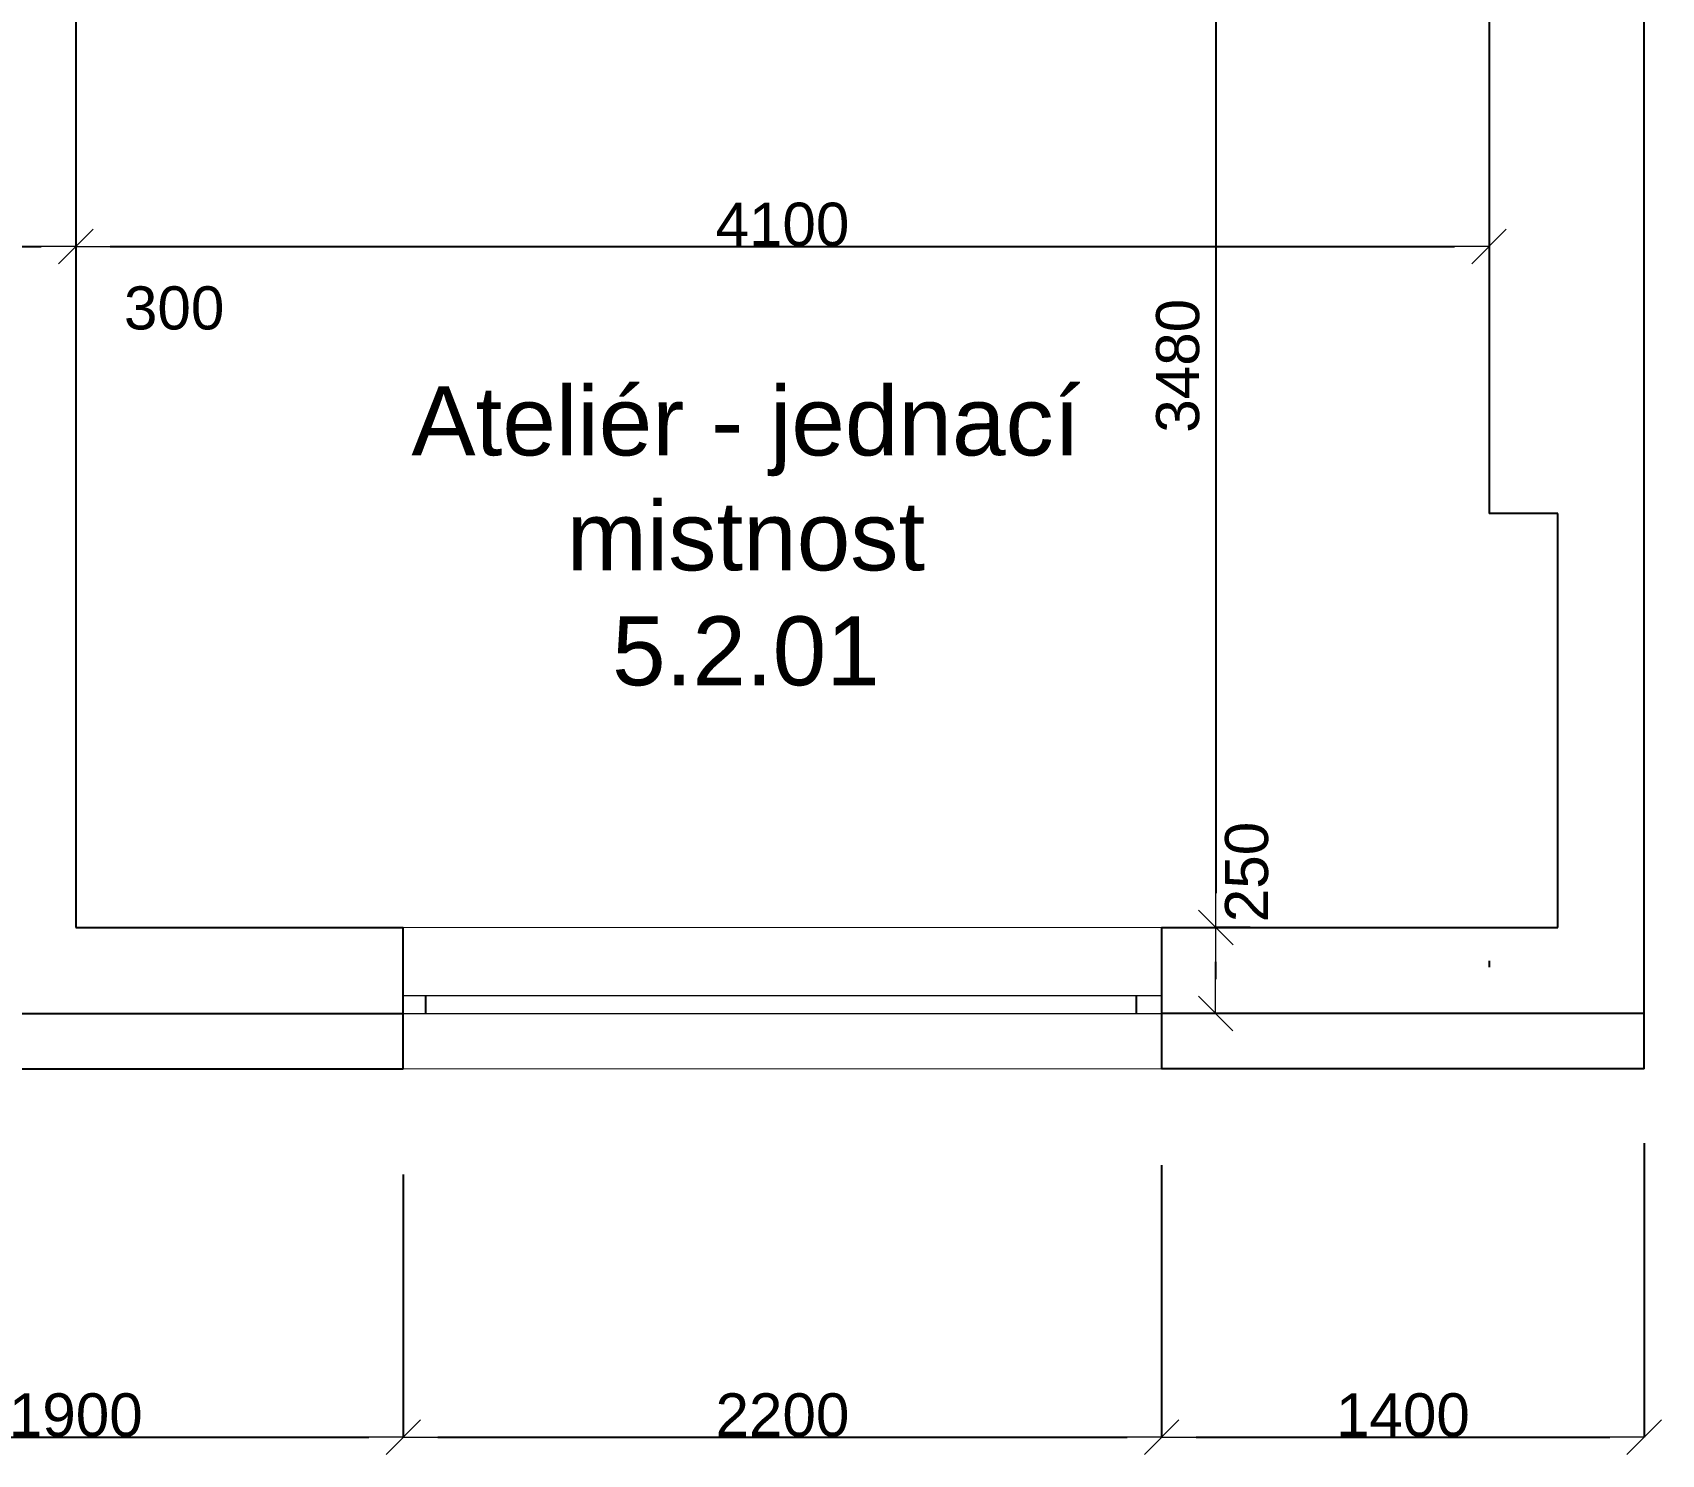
# Model space of a CAD drawing. Header units: millimetres. Extents: x 1480 to 86316, y 1484 to 27567.
# Drawn here: x 81591 to 86316, y 13101 to 17225 of the extents above; entities that cross this region are included whole.
import ezdxf

# ---------------------------------------------------------------- set-up
doc = ezdxf.new("R2010")
doc.units = ezdxf.units.MM
doc.layers.add('přís2 obv. zdivo', color=7, linetype='Continuous')
doc.layers.add('sládek zona', color=7, linetype='Continuous')
doc.styles.add('GENERATED_STYLE_1', font='arial.ttf')
doc.styles.add('GENERATED_STYLE_2', font='arialbd.ttf')
doc.dimstyles.new('GENERATED_STYLE__1', dxfattribs={"dimtxt": 125, "dimasz": 100, "dimexe": 0.18, "dimexo": 100, "dimgap": 0.1, "dimtad": 1, "dimdec": 0, "dimzin": 0, "dimdsep": 46, "dimtxsty": 'GENERATED_STYLE_1', "dimblk": 'ARROWHEAD_6', "dimcen": 0.09, "dimclrd": 4, "dimclre": 4, "dimclrt": 4, "dimazin": 0, "dimtfac": 1, "dimtdec": 0, "dimtmove": 0, "dimatfit": 3, "dimldrblk": 'OBLIQUE', "dimfxl": 0, "dimtfillclr": 4, "dimtolj": 1, "dimtzin": 0, "dimarcsym": 0})

# ---------------------------------------------------------------- blocks, each defined once
blk = doc.blocks.new('ARROWHEAD_6')
at = {"color": 0, "linetype": 'Continuous', "lineweight": 0}
for p, q in [((-0.5, -0.5), (0.5, 0.5)), ((0, 0), (-1, 0))]:
    blk.add_line(p, q, dxfattribs=at)
blk = doc.blocks.new('*D203')
at = {"color": 4, "lineweight": -2, "transparency": 16777216}
for p, q in [((80766.4, 14003.9), (80766.4, 13150.6)), ((82666.5, 13912.5), (82666.5, 13150.6)), ((80866.4, 13150.8), (82566.5, 13150.8))]:
    blk.add_line(p, q, dxfattribs=at)
at = {"layer": 'Defpoints', "color": 0, "transparency": 16777216}
for p in [(80766.4, 14103.9), (82666.5, 14012.5), (82666.5, 13150.8)]:
    blk.add_point(p, dxfattribs=at)
at = {"color": 4, "lineweight": -2, "transparency": 16777216, "xscale": 100, "yscale": 100, "zscale": 100, "rotation": 180}
blk.add_blockref('ARROWHEAD_6', (80766.4, 13150.8), dxfattribs=at)
at = {"color": 4, "lineweight": -2, "transparency": 16777216, "xscale": 100, "yscale": 100, "zscale": 100}
blk.add_blockref('ARROWHEAD_6', (82666.5, 13150.8), dxfattribs=at)
at = {"color": 4, "transparency": 16777216, "insert": (81716.4, 13214.7), "char_height": 125, "attachment_point": 5, "style": 'GENERATED_STYLE_1'}
blk.add_mtext('\\A1;1900', dxfattribs=at)
blk = doc.blocks.new('_Oblique')
at = {"color": 0, "linetype": 'ByBlock', "lineweight": -2}
blk.add_line((-0.5, -0.5), (0.5, 0.5), dxfattribs=at)
blk = doc.blocks.new('*D204')
at = {"color": 4, "lineweight": -2, "transparency": 16777216}
for p, q in [((82666.5, 13912.5), (82666.5, 13150.6)), ((84866.5, 13939.7), (84866.5, 13150.6)), ((82766.5, 13150.8), (84766.5, 13150.8))]:
    blk.add_line(p, q, dxfattribs=at)
at = {"layer": 'Defpoints', "color": 0, "transparency": 16777216}
for p in [(84866.5, 14039.7), (82666.5, 14012.5), (84866.5, 13150.8)]:
    blk.add_point(p, dxfattribs=at)
at = {"color": 4, "lineweight": -2, "transparency": 16777216, "xscale": 100, "yscale": 100, "zscale": 100, "rotation": 180}
blk.add_blockref('ARROWHEAD_6', (82666.5, 13150.8), dxfattribs=at)
at = {"color": 4, "lineweight": -2, "transparency": 16777216, "xscale": 100, "yscale": 100, "zscale": 100}
blk.add_blockref('ARROWHEAD_6', (84866.5, 13150.8), dxfattribs=at)
at = {"color": 4, "transparency": 16777216, "insert": (83766.5, 13214.7), "char_height": 125, "attachment_point": 5, "style": 'GENERATED_STYLE_1'}
blk.add_mtext('\\A1;2200', dxfattribs=at)
blk = doc.blocks.new('*D206')
at = {"color": 4, "lineweight": -2, "transparency": 16777216}
for p, q in [((81416.4, 16691), (81416.4, 16604.4)), ((81716.4, 16691), (81716.4, 16604.4)), ((81516.4, 16604.2), (81616.4, 16604.2))]:
    blk.add_line(p, q, dxfattribs=at)
at = {"layer": 'Defpoints', "color": 0, "transparency": 16777216}
for p in [(81416.4, 16591), (81716.4, 16604.2), (81716.4, 16591)]:
    blk.add_point(p, dxfattribs=at)
at = {"color": 4, "lineweight": -2, "transparency": 16777216, "xscale": 100, "yscale": 100, "zscale": 100, "rotation": 180}
blk.add_blockref('ARROWHEAD_6', (81416.4, 16604.2), dxfattribs=at)
at = {"color": 4, "lineweight": -2, "transparency": 16777216, "xscale": 100, "yscale": 100, "zscale": 100}
blk.add_blockref('ARROWHEAD_6', (81716.4, 16604.2), dxfattribs=at)
at = {"color": 4, "transparency": 16777216, "insert": (82001.8, 16425.4), "char_height": 125, "attachment_point": 5, "style": 'GENERATED_STYLE_1'}
blk.add_mtext('\\A1;300', dxfattribs=at)
blk = doc.blocks.new('*D207')
at = {"color": 4, "lineweight": -2, "transparency": 16777216}
for p, q in [((81716.4, 16691), (81716.4, 16604.4)), ((85816.4, 16635.8), (85816.4, 16604.4)), ((81816.4, 16604.2), (85716.4, 16604.2))]:
    blk.add_line(p, q, dxfattribs=at)
at = {"layer": 'Defpoints', "color": 0, "transparency": 16777216}
for p in [(81716.4, 16591), (85816.4, 16604.2), (85816.4, 16535.8)]:
    blk.add_point(p, dxfattribs=at)
at = {"color": 4, "lineweight": -2, "transparency": 16777216, "xscale": 100, "yscale": 100, "zscale": 100, "rotation": 180}
blk.add_blockref('ARROWHEAD_6', (81716.4, 16604.2), dxfattribs=at)
at = {"color": 4, "lineweight": -2, "transparency": 16777216, "xscale": 100, "yscale": 100, "zscale": 100}
blk.add_blockref('ARROWHEAD_6', (85816.4, 16604.2), dxfattribs=at)
at = {"color": 4, "transparency": 16777216, "insert": (83766.4, 16668.1), "char_height": 125, "attachment_point": 5, "style": 'GENERATED_STYLE_1'}
blk.add_mtext('\\A1;4100', dxfattribs=at)
blk = doc.blocks.new('*D209')
at = {"color": 4, "lineweight": -2, "transparency": 16777216}
for p, q in [((85124.1, 18108.7), (85024.3, 18108.7)), ((85024.1, 18008.7), (85024.1, 14728.5)), ((85124.1, 14628.5), (85024.3, 14628.5))]:
    blk.add_line(p, q, dxfattribs=at)
at = {"layer": 'Defpoints', "color": 0, "transparency": 16777216}
for p in [(85024.1, 18108.7), (85024.1, 14628.5), (85024.1, 14628.5)]:
    blk.add_point(p, dxfattribs=at)
at = {"color": 4, "lineweight": -2, "transparency": 16777216, "xscale": 100, "yscale": 100, "zscale": 100}
for p, rotation in [((85024.1, 18108.7), 90), ((85024.1, 14628.5), 270)]:
    blk.add_blockref('ARROWHEAD_6', p, dxfattribs=dict(at, rotation=rotation))
at = {"color": 4, "transparency": 16777216, "insert": (84913.8, 16258.4), "char_height": 125, "attachment_point": 5, "rotation": 90, "style": 'GENERATED_STYLE_1'}
blk.add_mtext('\\A1;3480', dxfattribs=at)
blk = doc.blocks.new('*D190')
at = {"color": 4, "lineweight": -2, "transparency": 16777216}
for p, q in [((86266.4, 14003.9), (86266.4, 13150.6)), ((84866.5, 13939.7), (84866.5, 13150.6)), ((84966.5, 13150.8), (86166.4, 13150.8))]:
    blk.add_line(p, q, dxfattribs=at)
at = {"layer": 'Defpoints', "color": 0, "transparency": 16777216}
for p in [(86266.4, 14103.9), (84866.5, 14039.7), (86266.4, 13150.8)]:
    blk.add_point(p, dxfattribs=at)
at = {"color": 4, "lineweight": -2, "transparency": 16777216, "xscale": 100, "yscale": 100, "zscale": 100, "rotation": 180}
blk.add_blockref('ARROWHEAD_6', (84866.5, 13150.8), dxfattribs=at)
at = {"color": 4, "lineweight": -2, "transparency": 16777216, "xscale": 100, "yscale": 100, "zscale": 100}
blk.add_blockref('ARROWHEAD_6', (86266.4, 13150.8), dxfattribs=at)
at = {"color": 4, "transparency": 16777216, "insert": (85566.5, 13214.7), "char_height": 125, "attachment_point": 5, "style": 'GENERATED_STYLE_1'}
blk.add_mtext('\\A1;1400', dxfattribs=at)
blk = doc.blocks.new('*D218')
at = {"color": 4, "lineweight": -2, "transparency": 16777216}
for p, q in [((85123.1, 14629.5), (85023.3, 14629.5)), ((85023.1, 14529.5), (85023.1, 14479.5)), ((85123.1, 14379.5), (85023.3, 14379.5))]:
    blk.add_line(p, q, dxfattribs=at)
at = {"layer": 'Defpoints', "color": 0, "transparency": 16777216}
for p in [(85023.1, 14629.5), (85023.1, 14379.5), (85023.1, 14379.5)]:
    blk.add_point(p, dxfattribs=at)
at = {"color": 4, "lineweight": -2, "transparency": 16777216, "xscale": 100, "yscale": 100, "zscale": 100}
for p, rotation in [((85023.1, 14629.5), 90), ((85023.1, 14379.5), 270)]:
    blk.add_blockref('ARROWHEAD_6', p, dxfattribs=dict(at, rotation=rotation))
at = {"color": 4, "transparency": 16777216, "insert": (85113.7, 14790.1), "char_height": 125, "attachment_point": 5, "rotation": 90, "style": 'GENERATED_STYLE_1'}
blk.add_mtext('\\A1;250', dxfattribs=at)

msp = doc.modelspace()

# ---------------------------------------------------------------- linework, layer by layer
at = {"color": 1}
for p, q in [((86266.4, 14219.5), (86266.4, 22756.1)), ((81716.4, 19233.9), (81716.4, 14629.5)), ((85816.4, 17803.9), (85816.4, 15829.5)), ((86016.4, 15829.5), (85816.4, 15829.5)), ((86016.4, 14629.5), (86016.4, 15829.5)), ((81716.4, 14629.5), (82666.5, 14629.5)), ((82666.5, 14219.5), (82666.5, 14629.5)), ((84866.5, 14629.5), (85124.2, 14629.5)), ((84866.5, 14629.5), (84866.5, 14219.5)), ((85056.4, 14629.5), (85816.4, 14629.5)), ((85056.4, 14629.5), (86016.4, 14629.5)), ((85816.4, 14532.7), (85816.4, 14513.9)), ((81091.4, 14379.5), (82666.5, 14379.5)), ((86266.4, 14379.5), (84866.5, 14379.5)), ((80763.4, 14219.5), (82666.5, 14219.5)), ((86266.4, 14219.5), (84866.5, 14219.5))]:
    msp.add_line(p, q, dxfattribs=at)
at = {"color": 4}
for p, q in [((82731.3, 14432), (82731.3, 14379.6)), ((84792.7, 14431.8), (84792.7, 14379.5))]:
    msp.add_line(p, q, dxfattribs=at)
at = {"layer": 'přís2 obv. zdivo', "color": 4, "linetype": 'Continuous', "lineweight": 20}
for p, q in [((82666.5, 14629.7), (84866.5, 14629.5)), ((82666.5, 14432), (84866.5, 14431.8)), ((82666.5, 14379.7), (84866.5, 14379.5)), ((82666.5, 14219.7), (84866.5, 14219.5))]:
    msp.add_line(p, q, dxfattribs=at)
at = {"layer": 'přís2 obv. zdivo', "color": 30, "linetype": 'Continuous', "lineweight": 20, "true_color": 0xff6600}
msp.add_line((82666.5, 14431.5), (82666.5, 14381.5), dxfattribs=at)

# ---------------------------------------------------------------- texts
at = {"layer": 'sládek zona', "linetype": 'Continuous', "lineweight": 13, "insert": (82387.7, 16198.4), "char_height": 200, "width": 2545.721, "attachment_point": 1, "style": 'GENERATED_STYLE_2'}
msp.add_mtext('\\pxqc;{\\fArial|b0|i0|c238|p38;Ateliér - jednací mistnost\\fArial|b0|i0|c0|p38;\\P\\fArial|b0|i0|c238|p38;5.2.01}', dxfattribs=at)

# ---------------------------------------------------------------- dimensions: what is measured, and where the dimension line sits
at = {"color": 1}
dim = msp.add_linear_dim(base=(85024.1, 14628.5), p1=(85024.1, 18108.7), p2=(85024.1, 14628.5), angle=90, dimstyle='GENERATED_STYLE__1', override={"dimtmove": 2}, dxfattribs=at)
dim.commit()
dim.dimension.update_dxf_attribs({"geometry": '*D209', "text_midpoint": (84913.8, 16258.4), "dimtype": 160})
for base, p1, p2, override, picture, middle in [((85816.4, 16604.2), (81716.4, 16591), (85816.4, 16535.8), {"dimtmove": 2}, '*D207', (83766.4, 16668.1)), ((82666.5, 13150.8), (80766.4, 14103.9), (82666.5, 14012.5), {"dimtmove": 1}, '*D203', (81716.4, 13214.7)), ((84866.5, 13150.8), (82666.5, 14012.5), (84866.5, 14039.7), {"dimtmove": 1}, '*D204', (83766.5, 13214.7))]:
    dim = msp.add_linear_dim(base=base, p1=p1, p2=p2, dimstyle='GENERATED_STYLE__1', override=override, dxfattribs=at)
    dim.commit()
    dim.dimension.update_dxf_attribs({"geometry": picture, "text_midpoint": middle})
dim = msp.add_linear_dim(base=(81716.4, 16604.2), p1=(81416.4, 16591), p2=(81716.4, 16591), dimstyle='GENERATED_STYLE__1', override={"dimtmove": 2}, dxfattribs=at)
dim.commit()
dim.dimension.update_dxf_attribs({"geometry": '*D206', "text_midpoint": (82001.8, 16425.4), "dimtype": 160})
dim = msp.add_linear_dim(base=(85023.1, 14379.5), p1=(85023.1, 14629.5), p2=(85023.1, 14379.5), angle=90, dimstyle='GENERATED_STYLE__1', override={"dimtmove": 2})
dim.commit()
dim.dimension.update_dxf_attribs({"geometry": '*D218', "text_midpoint": (85113.7, 14790.1), "dimtype": 160})
dim = msp.add_linear_dim(base=(86266.4, 13150.8), p1=(84866.5, 14039.7), p2=(86266.4, 14103.9), dimstyle='GENERATED_STYLE__1', dxfattribs=at)
dim.commit()
dim.dimension.update_dxf_attribs({"geometry": '*D190', "text_midpoint": (85566.5, 13214.7)})

doc.saveas('drawing.dxf')
